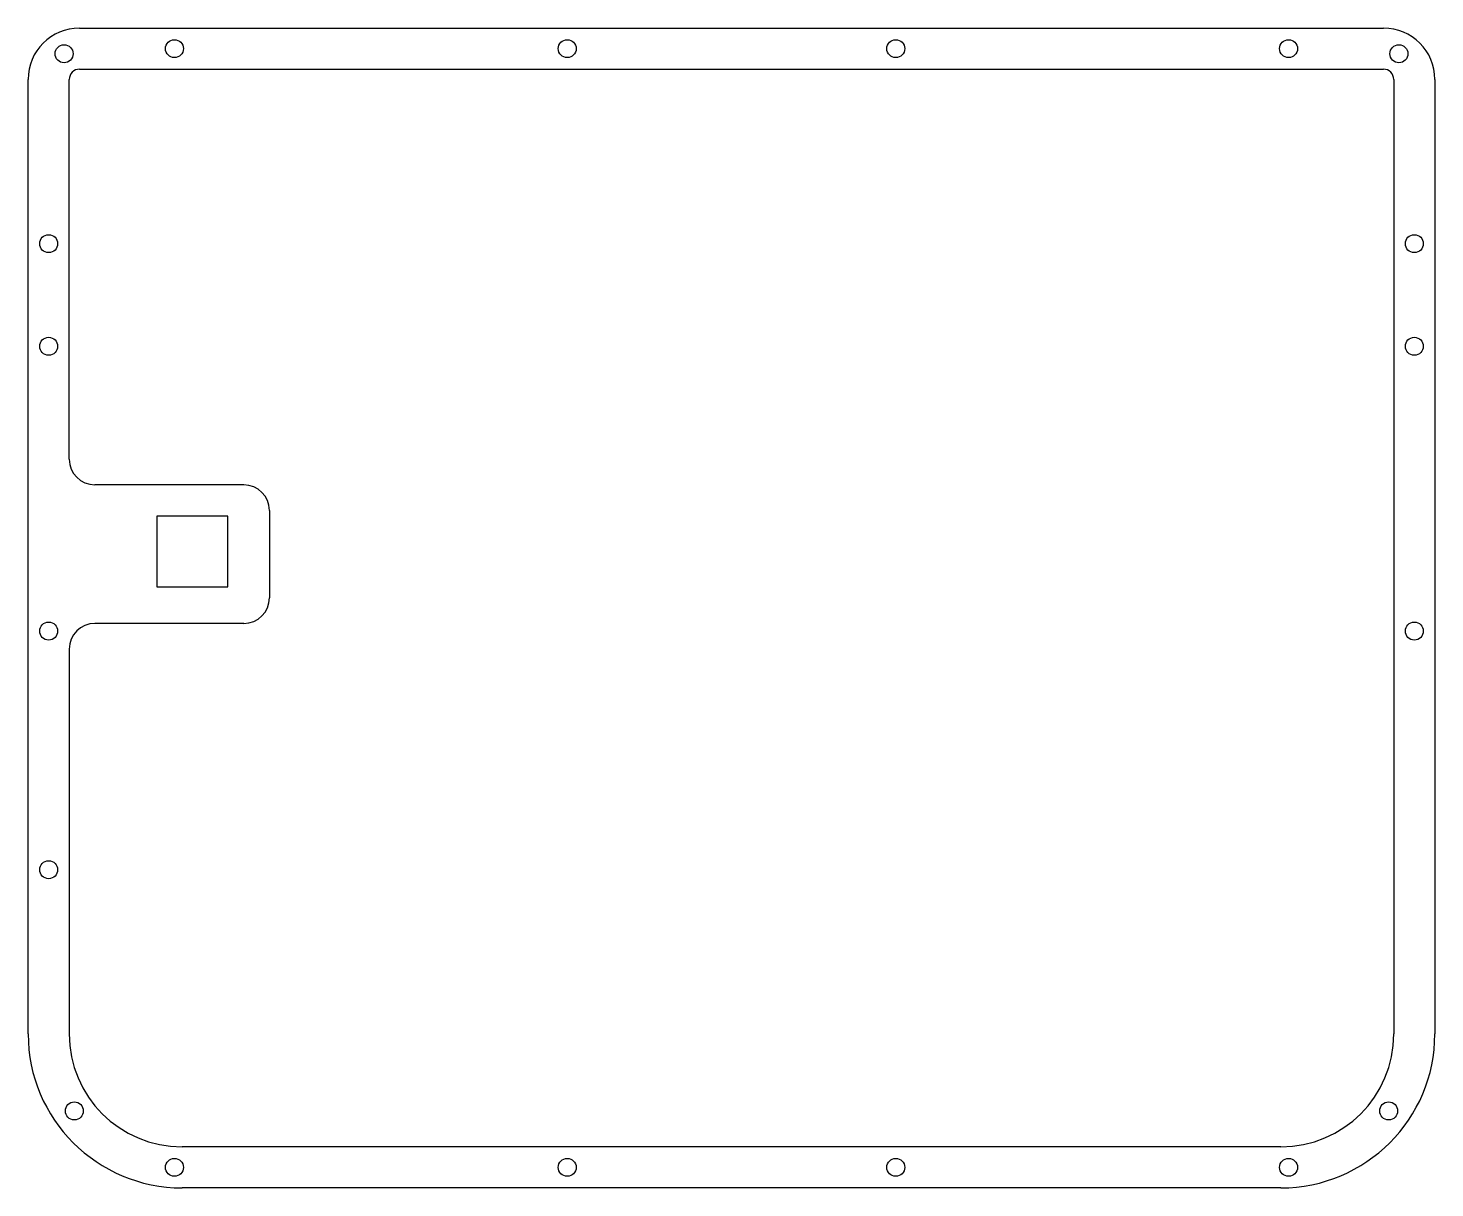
# Model space of a CAD drawing. Header units: millimetres. Extents: x -137 to 137, y -96 to 130.
import ezdxf

# ---------------------------------------------------------------- set-up
doc = ezdxf.new("R2010")
doc.units = ezdxf.units.MM
doc.layers.get('0').update_dxf_attribs({"linetype": 'CONTINUOUS'})

msp = doc.modelspace()

# ---------------------------------------------------------------- linework, layer by layer
for p, q in [((-127, 130), (127, 130)), ((-127, 122), (127, 122)), ((-137, -66), (-137, 120)), ((-129, 46), (-129, 120)), ((129, 120), (129, -66)), ((137, 120), (137, -66)), ((-95, 41), (-124, 41)), ((-90, 36), (-90, 19)), ((-95, 14), (-124, 14)), ((-129, 9), (-129, -66)), ((107, -88), (-107, -88)), ((107, -96), (-107, -96))]:
    msp.add_line(p, q)
msp.add_lwpolyline([(-98.1, 34.9), (-111.9, 34.9), (-111.9, 21.1), (-98.1, 21.1)], close=True)
for centre in [(-130, 125), (-108.5, 126), (-32, 126), (32, 126), (108.5, 126), (130, 125), (-133, 88), (133, 88), (-133, 68), (133, 68), (-133, 12.5), (133, 12.5), (-133, -34), (-128, -81), (128, -81), (-108.5, -92), (-32, -92), (32, -92), (108.5, -92)]:
    msp.add_circle(centre, 1.75)
for centre, radius, start, end in [((-127, 120), 10, 90, 180), ((127, 120), 10, 0, 90), ((-127, 120), 2, 90, 180), ((127, 120), 2, 0, 90), ((-124, 46), 5, 180, 270), ((-95, 36), 5, 0, 90), ((-95, 19), 5, 270, 360), ((-124, 9), 5, 90, 180), ((-107, -66), 30, 180, 270), ((-107, -66), 22, 180, 270), ((107, -66), 30, -90, 0), ((107, -66), 22, -90, 0)]:
    msp.add_arc(centre, radius, start, end)

doc.saveas('drawing.dxf')
